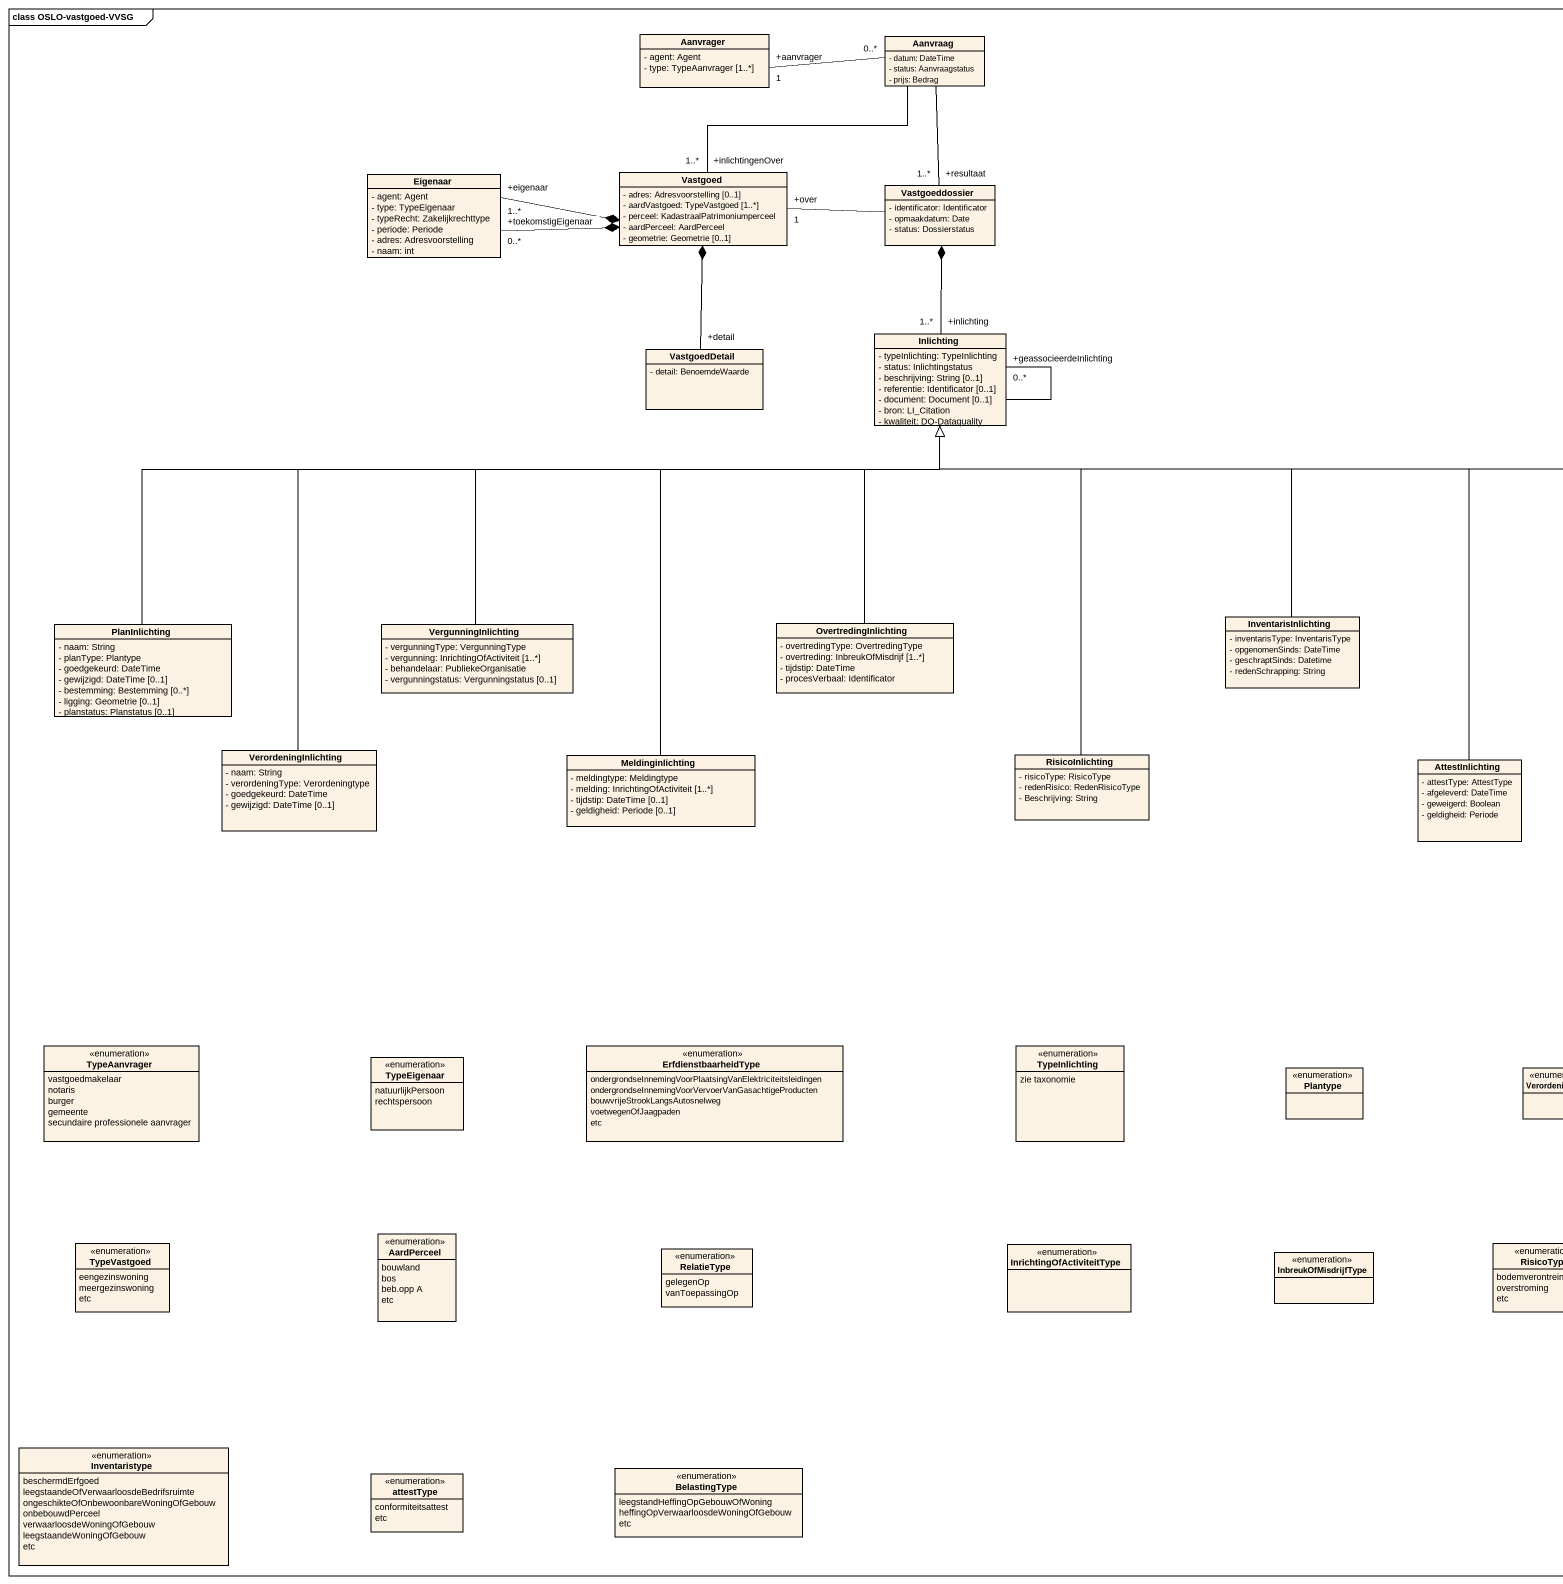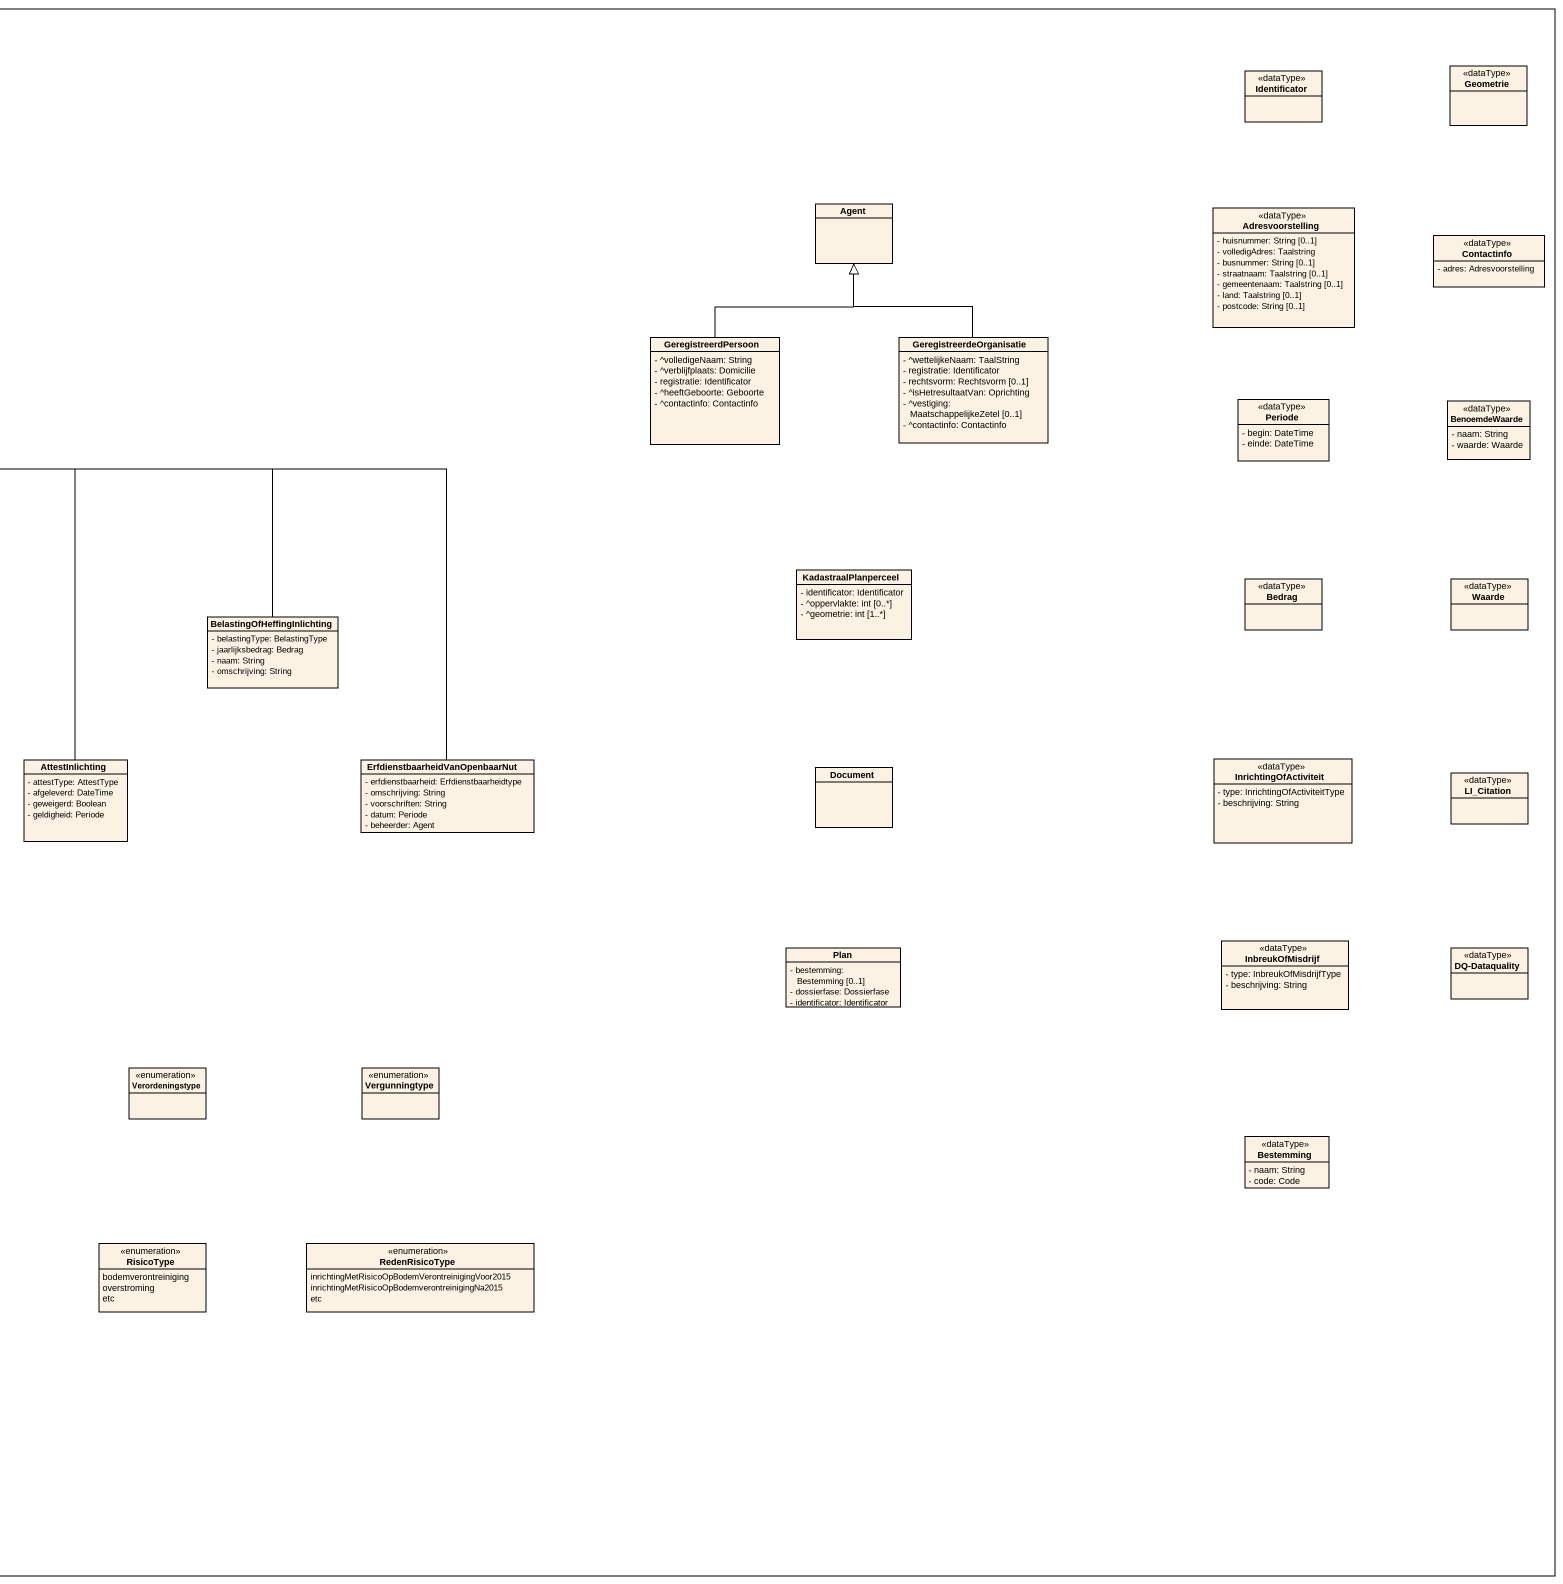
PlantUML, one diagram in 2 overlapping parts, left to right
@startuml
mainframe class OSLO-vastgoed-VVSG
hide circle
hide empty members
skinparam classAttributeIconSize 0
class Aanvrager {
  - agent: Agent
  - type: TypeAanvrager [1..*]
}
class Aanvraag {
  - datum: DateTime
  - status: Aanvraagstatus
  - prijs: Bedrag
}
class Geometrie <<dataType>>
class Identificator <<dataType>>
class Eigenaar {
  - agent: Agent
  - type: TypeEigenaar
  - typeRecht: Zakelijkrechttype
  - periode: Periode
  - adres: Adresvoorstelling
  - naam: int
}
class Vastgoed {
  - adres: Adresvoorstelling [0..1]
  - aardVastgoed: TypeVastgoed [1..*]
  - perceel: KadastraalPatrimoniumperceel
  - aardPerceel: AardPerceel
  - geometrie: Geometrie [0..1]
}
class Vastgoeddossier {
  - identificator: Identificator
  - opmaakdatum: Date
  - status: Dossierstatus
}
class "Agent" as Agent_
class Adresvoorstelling <<dataType>> {
  - huisnummer: String [0..1]
  - volledigAdres: Taalstring
  - busnummer: String [0..1]
  - straatnaam: Taalstring [0..1]
  - gemeentenaam: Taalstring [0..1]
  - land: Taalstring [0..1]
  - postcode: String [0..1]
}
class Contactinfo <<dataType>> {
  - adres: Adresvoorstelling
}
class Inlichting {
  - typeInlichting: TypeInlichting
  - status: Inlichtingstatus
  - beschrijving: String [0..1]
  - referentie: Identificator [0..1]
  - document: Document [0..1]
  - bron: LI_Citation
  - kwaliteit: DQ-Dataquality
}
class GeregistreerdPersoon {
  - ^volledigeNaam: String
  - ^verblijfplaats: Domicilie
  - registratie: Identificator
  - ^heeftGeboorte: Geboorte
  - ^contactinfo: Contactinfo
}
class GeregistreerdeOrganisatie {
  - ^wettelijkeNaam: TaalString
  - registratie: Identificator
  - rechtsvorm: Rechtsvorm [0..1]
  - ^isHetresultaatVan: Oprichting
  - ^vestiging: MaatschappelijkeZetel [0..1]
  - ^contactinfo: Contactinfo
}
class VastgoedDetail {
  - detail: BenoemdeWaarde
}
class Periode <<dataType>> {
  - begin: DateTime
  - einde: DateTime
}
class BenoemdeWaarde <<dataType>> {
  - naam: String
  - waarde: Waarde
}
class KadastraalPlanperceel {
  - identificator: Identificator
  - ^oppervlakte: int [0..*]
  - ^geometrie: int [1..*]
}
class Bedrag <<dataType>>
class Waarde <<dataType>>
class PlanInlichting {
  - naam: String
  - planType: Plantype
  - goedgekeurd: DateTime
  - gewijzigd: DateTime [0..1]
  - bestemming: Bestemming [0..*]
  - ligging: Geometrie [0..1]
  - planstatus: Planstatus [0..1]
}
class VergunningInlichting {
  - vergunningType: VergunningType
  - vergunning: InrichtingOfActiviteit [1..*]
  - behandelaar: PubliekeOrganisatie
  - vergunningstatus: Vergunningstatus [0..1]
}
class OvertredingInlichting {
  - overtredingType: OvertredingType
  - overtreding: InbreukOfMisdrijf [1..*]
  - tijdstip: DateTime
  - procesVerbaal: Identificator
}
class InventarisInlichting {
  - inventarisType: InventarisType
  - opgenomenSinds: DateTime
  - geschraptSinds: Datetime
  - redenSchrapping: String
}
class BelastingOfHeffingInlichting {
  - belastingType: BelastingType
  - jaarlijksbedrag: Bedrag
  - naam: String
  - omschrijving: String
}
class VerordeningInlichting {
  - naam: String
  - verordeningType: Verordeningtype
  - goedgekeurd: DateTime
  - gewijzigd: DateTime [0..1]
}
class Meldinginlichting {
  - meldingtype: Meldingtype
  - melding: InrichtingOfActiviteit [1..*]
  - tijdstip: DateTime [0..1]
  - geldigheid: Periode [0..1]
}
class RisicoInlichting {
  - risicoType: RisicoType
  - redenRisico: RedenRisicoType
  - Beschrijving: String
}
class AttestInlichting {
  - attestType: AttestType
  - afgeleverd: DateTime
  - geweigerd: Boolean
  - geldigheid: Periode
}
class "ErfdienstbaarheidVanOpenbaarNut" as ErfdienstbaarheidVanOpenbaar {
  - erfdienstbaarheid: Erfdienstbaarheidtype
  - omschrijving: String
  - voorschriften: String
  - datum: Periode
  - beheerder: Agent
}
class InrichtingOfActiviteit <<dataType>> {
  - type: InrichtingOfActiviteitType
  - beschrijving: String
}
class Document
class LI_Citation <<dataType>>
class Plan {
  - bestemming: Bestemming [0..1]
  - dossierfase: Dossierfase
  - identificator: Identificator
}
class InbreukOfMisdrijf <<dataType>> {
  - type: InbreukOfMisdrijfType
  - beschrijving: String
}
class "DQ-Dataquality" as DQ_Dataquality <<dataType>>
enum TypeAanvrager {
  vastgoedmakelaar
  notaris
  burger
  gemeente
  secundaire professionele aanvrager
}
enum TypeEigenaar {
  natuurlijkPersoon
  rechtspersoon
}
enum ErfdienstbaarheidType {
  ondergrondseInnemingVoorPlaatsingVanElektriciteitsleidingen
  ondergrondseInnemingVoorVervoerVanGasachtigeProducten
  bouwvrijeStrookLangsAutosnelweg
  voetwegenOfJaagpaden
  etc
}
enum TypeInlichting {
  zie taxonomie
}
enum Plantype
enum Verordeningstype
enum Vergunningtype
class Bestemming <<dataType>> {
  - naam: String
  - code: Code
}
enum TypeVastgoed {
  eengezinswoning
  meergezinswoning
  etc
}
enum AardPerceel {
  bouwland
  bos
  beb.opp A
  etc
}
enum RelatieType {
  gelegenOp
  vanToepassingOp
}
enum InrichtingOfActiviteitType
enum InbreukOfMisdrijfType
enum RisicoType {
  bodemverontreiniging
  overstroming
  etc
}
enum RedenRisicoType {
  inrichtingMetRisicoOpBodemVerontreinigingVoor2015
  inrichtingMetRisicoOpBodemverontreinigingNa2015
  etc
}
enum Inventaristype {
  beschermdErfgoed
  leegstaandeOfVerwaarloosdeBedrifsruimte
  ongeschikteOfOnbewoonbareWoningOfGebouw
  onbebouwdPerceel
  verwaarloosdeWoningOfGebouw
  leegstaandeWoningOfGebouw
  etc
}
enum attestType {
  conformiteitsattest
  etc
}
enum BelastingType {
  leegstandHeffingOpGebouwOfWoning
  heffingOpVerwaarloosdeWoningOfGebouw
  etc
}
Aanvraag "0..*" -left- "+aanvrager\n1" Aanvrager
Aanvraag -- "+inlichtingenOver\n1..*" Vastgoed
Aanvraag -- "+resultaat\n1..*" Vastgoeddossier
Eigenaar "+toekomstigEigenaar\n0..*" -right-* Vastgoed
Eigenaar "+eigenaar\n1..*" -right-* Vastgoed
Vastgoeddossier -left- "+over\n1" Vastgoed
Inlichting "+inlichting\n1..*" -up-* Vastgoeddossier
Inlichting -- "+geassocieerdeInlichting\n0..*" Inlichting
GeregistreerdPersoon -up-|> Agent_
GeregistreerdeOrganisatie -up-|> Agent_
VastgoedDetail "+detail" -up-* Vastgoed
PlanInlichting -right-|> Inlichting
VergunningInlichting -up-|> Inlichting
OvertredingInlichting -up-|> Inlichting
InventarisInlichting -up-|> Inlichting
BelastingOfHeffingInlichting -left-|> Inlichting
VerordeningInlichting -up-|> Inlichting
Meldinginlichting -up-|> Inlichting
RisicoInlichting -up-|> Inlichting
AttestInlichting -up-|> Inlichting
ErfdienstbaarheidVanOpenbaar -left-|> Inlichting
@enduml
